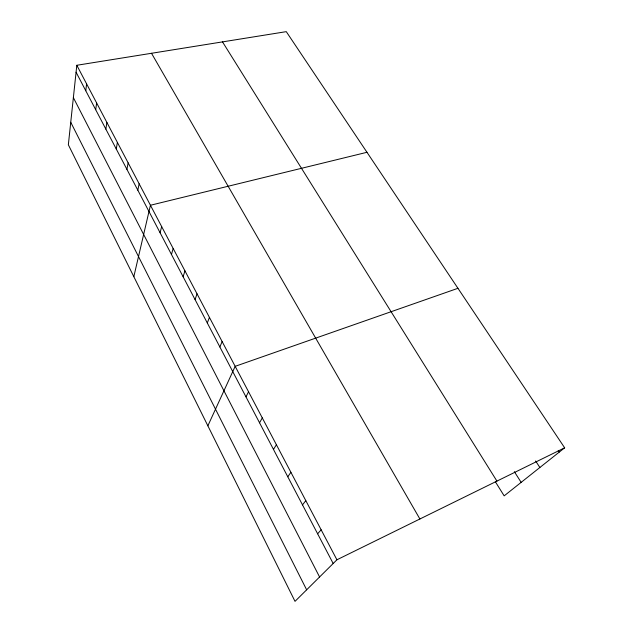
<?xml version="1.0" encoding="UTF-8"?>
<svg xmlns="http://www.w3.org/2000/svg" width="633" height="633" viewBox="0 0 633 633"><rect width="100%" height="100%" fill="white"/><g stroke="black" fill="none" stroke-linecap="round" stroke-linejoin="round"><path stroke-width="0.95" d="M76.815 65.278L68.348 144.783L295.018 601.35L336.922 559.786L564.652 447.808L286.274 31.65L76.815 65.278L336.922 559.786M85.779 90.748L86.602 83.904M95.71 109.723L96.627 102.95M105.869 129.132L106.882 122.454M116.266 149L117.382 142.417M126.909 169.351L128.143 162.863M137.812 190.185L139.157 183.807M133.824 276.676L150.44 205.258L366.974 152.292M160.086 232.746L161.668 226.598M171.464 254.482L173.165 248.46M183.119 276.756L184.947 270.869M195.067 299.575L197.029 293.831M207.308 322.98L209.42 317.386M219.865 346.979L222.128 341.543M207.869 425.811L235.167 366.333L457.952 288.3M245.968 396.851L248.547 391.772M259.538 422.789L262.291 417.899M273.48 449.414L276.407 444.738M287.793 476.768L290.911 472.313M302.503 504.881L305.818 500.656M317.624 533.785L321.153 529.805M564.652 447.808L504.161 495.861L495.346 481.729M558.251 450.411L559.327 452.033M535.629 460.974L539.87 467.494M514.352 471.68L521.157 482.362M222.507 41.889L496.929 481.104M151.509 53.283L419.893 518.989M76.071 72.202L333.18 563.505M73.365 97.64L319.578 576.987M70.746 122.272L306.649 589.821"/></g></svg>
